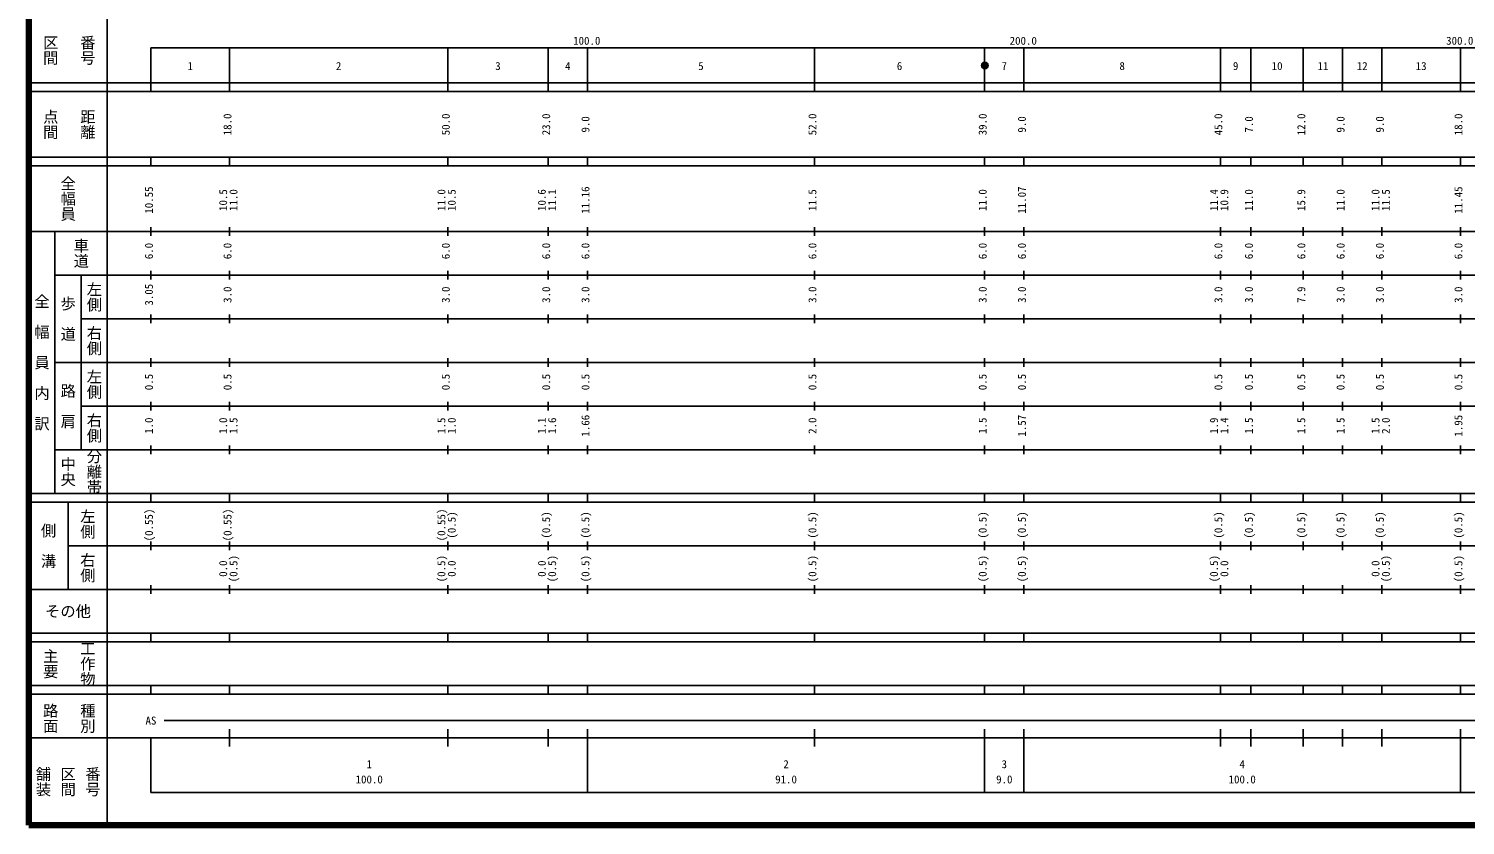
# Model space of a CAD drawing. Units: millimetres on the paper, enlarged 1000 times. Extents: x 40000 to 680000, y 20000 to 380000.
# Drawn here: x 40000 to 369107, y 20000 to 202409 of the extents above; entities that cross this region are included whole.
import ezdxf
from ezdxf.enums import TextEntityAlignment as Align

# ---------------------------------------------------------------- set-up
doc = ezdxf.new("R2010")
doc.units = ezdxf.units.MM
doc.header["$LTSCALE"] = 1000
doc.layers.add('M-TTL', color=2, linetype='Continuous', lineweight=140)
doc.layers.add('M-TTL-BAND', color=7, linetype='Continuous', lineweight=25)
doc.styles.add('@ＭＳ ゴシック', font='')
doc.styles.add('ＭＳ ゴシック', font='')
doc.styles.get('@ＭＳ ゴシック').set_extended_font_data('@MS Gothic')
doc.styles.get('ＭＳ ゴシック').set_extended_font_data('MS Gothic')

msp = doc.modelspace()

# ---------------------------------------------------------------- hatches: boundary and pattern name
at = {"layer": 'M-TTL-BAND'}
msp.add_hatch(color=256, dxfattribs=at).paths.add_polyline_path([(259766, 194000, 1), (258266, 194000, 1)])

# ---------------------------------------------------------------- linework, layer by layer
at = {"layer": 'M-TTL'}
for p, q in [((40000, 380000), (40000, 20000)), ((40000, 20000), (680000, 20000))]:
    msp.add_line(p, q, dxfattribs=at)
at = {"layer": 'M-TTL-BAND'}
for p, q in [((58000, 370000), (58000, 20000)), ((68000, 198000), (579000, 198000)), ((68000, 198000), (68000, 188000)), ((86000, 188000), (86000, 198000)), ((136000, 188000), (136000, 198000)), ((159000, 188000), (159000, 198000)), ((168000, 188000), (168000, 198000)), ((220000, 188000), (220000, 198000)), ((259000, 188000), (259000, 198000)), ((268000, 188000), (268000, 198000)), ((313000, 188000), (313000, 198000)), ((320000, 188000), (320000, 198000)), ((332000, 188000), (332000, 198000)), ((341000, 188000), (341000, 198000)), ((350000, 188000), (350000, 198000)), ((368000, 188000), (368000, 198000)), ((40000, 190000), (579000, 190000)), ((40000, 188000), (579000, 188000)), ((40000, 173000), (579000, 173000)), ((68000, 171000), (68000, 173000)), ((86000, 171000), (86000, 173000)), ((136000, 171000), (136000, 173000)), ((159000, 171000), (159000, 173000)), ((168000, 171000), (168000, 173000)), ((220000, 171000), (220000, 173000)), ((259000, 171000), (259000, 173000)), ((268000, 171000), (268000, 173000)), ((313000, 171000), (313000, 173000)), ((320000, 171000), (320000, 173000)), ((332000, 171000), (332000, 173000)), ((341000, 171000), (341000, 173000)), ((350000, 171000), (350000, 173000)), ((368000, 171000), (368000, 173000)), ((40000, 171000), (579000, 171000)), ((40000, 156000), (579000, 156000)), ((46000, 96000), (46000, 156000)), ((68000, 155000), (68000, 157000)), ((86000, 155000), (86000, 157000)), ((136000, 155000), (136000, 157000)), ((159000, 155000), (159000, 157000)), ((168000, 155000), (168000, 157000)), ((220000, 155000), (220000, 157000)), ((259000, 155000), (259000, 157000)), ((268000, 155000), (268000, 157000)), ((313000, 155000), (313000, 157000)), ((320000, 155000), (320000, 157000)), ((332000, 155000), (332000, 157000)), ((341000, 155000), (341000, 157000)), ((350000, 155000), (350000, 157000)), ((368000, 155000), (368000, 157000)), ((46000, 146000), (579000, 146000)), ((52000, 146000), (52000, 106000)), ((68000, 145000), (68000, 147000)), ((86000, 145000), (86000, 147000)), ((136000, 145000), (136000, 147000)), ((159000, 145000), (159000, 147000)), ((168000, 145000), (168000, 147000)), ((220000, 145000), (220000, 147000)), ((259000, 145000), (259000, 147000)), ((268000, 145000), (268000, 147000)), ((313000, 145000), (313000, 147000)), ((320000, 145000), (320000, 147000)), ((332000, 145000), (332000, 147000)), ((341000, 145000), (341000, 147000)), ((350000, 145000), (350000, 147000)), ((368000, 145000), (368000, 147000)), ((52000, 136000), (579000, 136000)), ((68000, 135000), (68000, 137000)), ((86000, 135000), (86000, 137000)), ((136000, 135000), (136000, 137000)), ((159000, 135000), (159000, 137000)), ((168000, 135000), (168000, 137000)), ((220000, 135000), (220000, 137000)), ((259000, 135000), (259000, 137000)), ((268000, 135000), (268000, 137000)), ((313000, 135000), (313000, 137000)), ((320000, 135000), (320000, 137000)), ((332000, 135000), (332000, 137000)), ((341000, 135000), (341000, 137000)), ((350000, 135000), (350000, 137000)), ((368000, 135000), (368000, 137000)), ((46000, 126000), (579000, 126000)), ((68000, 125000), (68000, 127000)), ((86000, 125000), (86000, 127000)), ((136000, 125000), (136000, 127000)), ((159000, 125000), (159000, 127000)), ((168000, 125000), (168000, 127000)), ((220000, 125000), (220000, 127000)), ((259000, 125000), (259000, 127000)), ((268000, 125000), (268000, 127000)), ((313000, 125000), (313000, 127000)), ((320000, 125000), (320000, 127000)), ((332000, 125000), (332000, 127000)), ((341000, 125000), (341000, 127000)), ((350000, 125000), (350000, 127000)), ((368000, 125000), (368000, 127000)), ((52000, 116000), (579000, 116000)), ((68000, 115000), (68000, 117000)), ((86000, 115000), (86000, 117000)), ((136000, 115000), (136000, 117000)), ((159000, 115000), (159000, 117000)), ((168000, 115000), (168000, 117000)), ((220000, 115000), (220000, 117000)), ((259000, 115000), (259000, 117000)), ((268000, 115000), (268000, 117000)), ((313000, 115000), (313000, 117000)), ((320000, 115000), (320000, 117000)), ((332000, 115000), (332000, 117000)), ((341000, 115000), (341000, 117000)), ((350000, 115000), (350000, 117000)), ((368000, 115000), (368000, 117000)), ((46000, 106000), (579000, 106000)), ((68000, 105000), (68000, 107000)), ((86000, 105000), (86000, 107000)), ((136000, 105000), (136000, 107000)), ((159000, 105000), (159000, 107000)), ((168000, 105000), (168000, 107000)), ((220000, 105000), (220000, 107000)), ((259000, 105000), (259000, 107000)), ((268000, 105000), (268000, 107000)), ((313000, 105000), (313000, 107000)), ((320000, 105000), (320000, 107000)), ((332000, 105000), (332000, 107000)), ((341000, 105000), (341000, 107000)), ((350000, 105000), (350000, 107000)), ((368000, 105000), (368000, 107000)), ((40000, 96000), (579000, 96000)), ((68000, 94000), (68000, 96000)), ((86000, 94000), (86000, 96000)), ((136000, 94000), (136000, 96000)), ((159000, 94000), (159000, 96000)), ((168000, 94000), (168000, 96000)), ((220000, 94000), (220000, 96000)), ((259000, 94000), (259000, 96000)), ((268000, 94000), (268000, 96000)), ((313000, 94000), (313000, 96000)), ((320000, 94000), (320000, 96000)), ((332000, 94000), (332000, 96000)), ((341000, 94000), (341000, 96000)), ((350000, 94000), (350000, 96000)), ((368000, 94000), (368000, 96000)), ((40000, 94000), (579000, 94000)), ((49000, 94000), (49000, 74000)), ((49000, 84000), (579000, 84000)), ((68000, 83000), (68000, 85000)), ((86000, 83000), (86000, 85000)), ((136000, 83000), (136000, 85000)), ((159000, 83000), (159000, 85000)), ((168000, 83000), (168000, 85000)), ((220000, 83000), (220000, 85000)), ((259000, 83000), (259000, 85000)), ((268000, 83000), (268000, 85000)), ((313000, 83000), (313000, 85000)), ((320000, 83000), (320000, 85000)), ((332000, 83000), (332000, 85000)), ((341000, 83000), (341000, 85000)), ((350000, 83000), (350000, 85000)), ((368000, 83000), (368000, 85000)), ((40000, 74000), (579000, 74000)), ((68000, 73000), (68000, 75000)), ((86000, 73000), (86000, 75000)), ((136000, 73000), (136000, 75000)), ((159000, 73000), (159000, 75000)), ((168000, 73000), (168000, 75000)), ((220000, 73000), (220000, 75000)), ((259000, 73000), (259000, 75000)), ((268000, 73000), (268000, 75000)), ((313000, 73000), (313000, 75000)), ((320000, 73000), (320000, 75000)), ((332000, 73000), (332000, 75000)), ((341000, 73000), (341000, 75000)), ((350000, 73000), (350000, 75000)), ((368000, 73000), (368000, 75000)), ((40000, 64000), (579000, 64000)), ((68000, 62000), (68000, 64000)), ((86000, 62000), (86000, 64000)), ((136000, 62000), (136000, 64000)), ((159000, 62000), (159000, 64000)), ((168000, 62000), (168000, 64000)), ((220000, 62000), (220000, 64000)), ((259000, 62000), (259000, 64000)), ((268000, 62000), (268000, 64000)), ((313000, 62000), (313000, 64000)), ((320000, 62000), (320000, 64000)), ((332000, 62000), (332000, 64000)), ((341000, 62000), (341000, 64000)), ((350000, 62000), (350000, 64000)), ((368000, 62000), (368000, 64000)), ((40000, 62000), (579000, 62000)), ((40000, 52000), (579000, 52000)), ((40000, 50000), (579000, 50000)), ((68000, 50000), (68000, 52000)), ((86000, 50000), (86000, 52000)), ((136000, 50000), (136000, 52000)), ((159000, 50000), (159000, 52000)), ((168000, 50000), (168000, 52000)), ((220000, 50000), (220000, 52000)), ((259000, 50000), (259000, 52000)), ((268000, 50000), (268000, 52000)), ((313000, 50000), (313000, 52000)), ((320000, 50000), (320000, 52000)), ((332000, 50000), (332000, 52000)), ((341000, 50000), (341000, 52000)), ((350000, 50000), (350000, 52000)), ((368000, 50000), (368000, 52000)), ((71000, 44000), (550000, 44000)), ((40000, 40000), (579000, 40000)), ((68000, 40000), (68000, 27500)), ((86000, 38000), (86000, 42000)), ((136000, 38000), (136000, 42000)), ((159000, 38000), (159000, 42000)), ((168000, 27500), (168000, 42000)), ((220000, 38000), (220000, 42000)), ((259000, 27500), (259000, 42000)), ((268000, 27500), (268000, 42000)), ((313000, 38000), (313000, 42000)), ((320000, 38000), (320000, 42000)), ((332000, 38000), (332000, 42000)), ((341000, 38000), (341000, 42000)), ((350000, 38000), (350000, 42000)), ((368000, 27500), (368000, 42000)), ((68000, 27500), (579000, 27500))]:
    msp.add_line(p, q, dxfattribs=at)
msp.add_lwpolyline([(259766, 194000, 1), (258266, 194000, 1)], format="xyb", close=True, dxfattribs=at)

# ---------------------------------------------------------------- texts
at = {"layer": 'M-TTL-BAND', "style": '@ＭＳ ゴシック'}
for s, p in [('番号', (53500, 197500)), ('区間', (45000, 197500)), ('点間', (45000, 180500)), ('距離', (53500, 180500)), ('全幅員', (49000, 163500)), ('車道', (52000, 151000)), ('全\u3000幅\u3000員\u3000内\u3000訳', (43000, 126000)), ('左側', (55000, 141000)), ('歩\u3000道', (49000, 136000)), ('右側', (55000, 131000)), ('左側', (55000, 121000)), ('路\u3000肩', (49000, 116000)), ('右側', (55000, 111000)), ('分離帯', (55000, 101000)), ('中央', (49000, 101000)), ('左側', (53500, 89000)), ('側\u3000溝', (44500, 84000)), ('右側', (53500, 79000)), ('主要', (45000, 57000)), ('工作物', (53500, 57000)), ('路面', (45000, 44500)), ('種別', (53500, 44500)), ('舗装', (43333, 30000)), ('区間', (49000, 30000)), ('番号', (54667, 30000))]:
    msp.add_text(s, height=2566, rotation=270, dxfattribs=at).set_placement(p, align=Align.MIDDLE_CENTER)
at = {"layer": 'M-TTL-BAND', "style": 'ＭＳ ゴシック'}
for s, p in [('100.0', (167844, 198195)), ('200.0', (267844, 198195)), ('300.0', (367844, 198195)), ('1', (77000, 192405)), ('2', (111000, 192405)), ('3', (147500, 192405)), ('4', (163500, 192405)), ('5', (194000, 192405)), ('6', (239500, 192405)), ('7', (263500, 192405)), ('8', (290500, 192405)), ('9', (316500, 192405)), ('10', (326000, 192405)), ('11', (336500, 192405)), ('12', (345500, 192405)), ('13', (359000, 192405)), ('AS', (68000, 42500)), ('1', (118000, 32523)), ('2', (213500, 32523)), ('3', (263500, 32523)), ('4', (318000, 32523)), ('100.0', (118000, 29033)), ('91.0', (213500, 29033)), ('9.0', (263500, 29033)), ('100.0', (318000, 29033))]:
    msp.add_text(s, height=1833, dxfattribs=at).set_placement(p, align=Align.BOTTOM_CENTER)
for s, p in [('18.0', (87000, 180500)), ('50.0', (137000, 180500)), ('23.0', (160000, 180500)), ('9.0', (169000, 180500)), ('52.0', (221000, 180500)), ('39.0', (260000, 180500)), ('9.0', (269000, 180500)), ('45.0', (314000, 180500)), ('7.0', (321000, 180500)), ('12.0', (333000, 180500)), ('9.0', (342000, 180500)), ('9.0', (351000, 180500)), ('18.0', (369000, 180500)), ('10.55', (69000, 163174)), ('10.5', (86000, 163174)), ('11.0', (88370, 163174)), ('11.0', (136000, 163174)), ('10.5', (138370, 163174)), ('10.6', (159000, 163174)), ('11.1', (161370, 163174)), ('11.16', (169000, 163174)), ('11.5', (221000, 163174)), ('11.0', (260000, 163174)), ('11.07', (269000, 163174)), ('11.4', (313000, 163174)), ('10.9', (315370, 163174)), ('11.0', (321000, 163174)), ('15.9', (333000, 163174)), ('11.0', (342000, 163174)), ('11.0', (350000, 163174)), ('11.5', (352370, 163174)), ('11.45', (369000, 163174)), ('6.0', (69000, 151500)), ('6.0', (87000, 151500)), ('6.0', (137000, 151500)), ('6.0', (160000, 151500)), ('6.0', (169000, 151500)), ('6.0', (221000, 151500)), ('6.0', (260000, 151500)), ('6.0', (269000, 151500)), ('6.0', (314000, 151500)), ('6.0', (321000, 151500)), ('6.0', (333000, 151500)), ('6.0', (342000, 151500)), ('6.0', (351000, 151500)), ('6.0', (369000, 151500)), ('3.05', (69000, 141500)), ('3.0', (87000, 141500)), ('3.0', (137000, 141500)), ('3.0', (160000, 141500)), ('3.0', (169000, 141500)), ('3.0', (221000, 141500)), ('3.0', (260000, 141500)), ('3.0', (269000, 141500)), ('3.0', (314000, 141500)), ('3.0', (321000, 141500)), ('7.9', (333000, 141500)), ('3.0', (342000, 141500)), ('3.0', (351000, 141500)), ('3.0', (369000, 141500)), ('0.5', (69000, 121500)), ('0.5', (87000, 121500)), ('0.5', (137000, 121500)), ('0.5', (160000, 121500)), ('0.5', (169000, 121500)), ('0.5', (221000, 121500)), ('0.5', (260000, 121500)), ('0.5', (269000, 121500)), ('0.5', (314000, 121500)), ('0.5', (321000, 121500)), ('0.5', (333000, 121500)), ('0.5', (342000, 121500)), ('0.5', (351000, 121500)), ('0.5', (369000, 121500)), ('1.0', (69000, 111500)), ('1.0', (86000, 111500)), ('1.5', (88370, 111500)), ('1.5', (136000, 111500)), ('1.0', (138370, 111500)), ('1.1', (159000, 111500)), ('1.6', (161370, 111500)), ('1.66', (169000, 111500)), ('2.0', (221000, 111500)), ('1.5', (260000, 111500)), ('1.57', (269000, 111500)), ('1.9', (313000, 111500)), ('1.4', (315370, 111500)), ('1.5', (321000, 111500)), ('1.5', (333000, 111500)), ('1.5', (342000, 111500)), ('1.5', (350000, 111500)), ('2.0', (352370, 111500)), ('1.95', (369000, 111500)), ('(0.55)', (69000, 88764)), ('(0.55)', (87000, 88764)), ('(0.55)', (136000, 88764)), ('(0.5)', (138370, 88764)), ('(0.5)', (160000, 88764)), ('(0.5)', (169000, 88764)), ('(0.5)', (221000, 88764)), ('(0.5)', (260000, 88764)), ('(0.5)', (269000, 88764)), ('(0.5)', (314000, 88764)), ('(0.5)', (321000, 88764)), ('(0.5)', (333000, 88764)), ('(0.5)', (342000, 88764)), ('(0.5)', (351000, 88764)), ('(0.5)', (369000, 88764)), ('0.0', (86000, 78764)), ('(0.5)', (88370, 78764)), ('(0.5)', (136000, 78764)), ('0.0', (138370, 78764)), ('0.0', (159000, 78764)), ('(0.5)', (161370, 78764)), ('(0.5)', (169000, 78764)), ('(0.5)', (221000, 78764)), ('(0.5)', (260000, 78764)), ('(0.5)', (269000, 78764)), ('(0.5)', (313000, 78764)), ('0.0', (315370, 78764)), ('0.0', (350000, 78764)), ('(0.5)', (352370, 78764)), ('(0.5)', (369000, 78764))]:
    msp.add_text(s, height=1833, rotation=90, dxfattribs=at).set_placement(p, align=Align.BOTTOM_CENTER)
msp.add_text('その他', height=2566, dxfattribs=at).set_placement((49000, 69000), align=Align.MIDDLE_CENTER)

doc.saveas('drawing.dxf')
